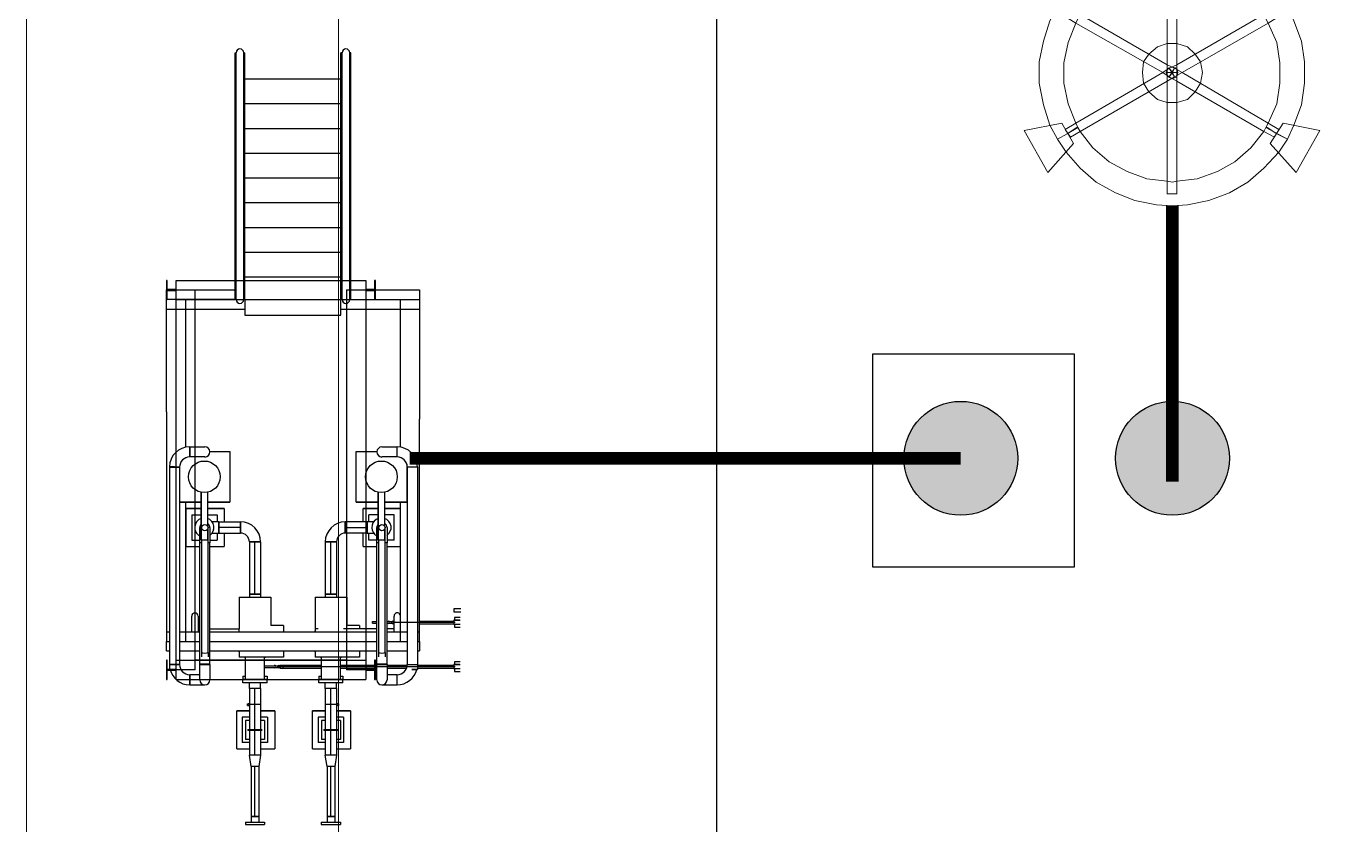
# Model space of a CAD drawing. Header units: inches. Extents: x 517790 to 538444, y 301815 to 302461.
# Drawn here: x 517852.94 to 517862.77, y 302344.4 to 302350.35 of the extents above; entities that cross this region are included whole.
import ezdxf

# ---------------------------------------------------------------- set-up
doc = ezdxf.new("R2010")
doc.units = ezdxf.units.IN
doc.header["$MEASUREMENT"] = 0
for name, color, linetype in [('Layer 1', 7, 'Continuous'), ('电气-接地设计-接地线', 3, '接地线'), ('硅胶总平面底图 工艺装置区', 253, 'Continuous')]:
    doc.layers.add(name, color=color, linetype=linetype)
doc.layers.add('Layout', color=6, linetype='Continuous', lineweight=15)
doc.styles.add('EESLTYPE', font='TXT.shx')
doc.linetypes.add('接地线', pattern='A,500,["/",EESLTYPE,S=200,R=0,X=0,Y=-100],-200,60,-200', length=960)
doc.linetypes.add('组180_接地线', pattern='A,500,["/",EESLTYPE,S=200,R=-180,X=0,Y=100],-200,60,-200', length=960)

# ---------------------------------------------------------------- blocks, each defined once
blk = doc.blocks.new('PTJD2')
at = {"linetype": 'Continuous'}
blk.add_hatch(color=0, dxfattribs=at).paths.add_polyline_path([(150, 0, 1), (-150, 0, 1)])
at = {"color": 0, "linetype": 'Continuous'}
blk.add_circle((0, 0), 150, dxfattribs=at)
blk = doc.blocks.new('Tower Light')
at = {"layer": 'Layer 1', "color": 1, "lineweight": 5}
for points in [[(-0.0167, 0.208), (-0.05, 0.2013), (-0.08, 0.1896), (-0.11, 0.173), (-0.135, 0.153), (-0.1567, 0.128)], [(0.0083, 0.2096), (-0.0167, 0.208)], [(0.0317, 0.208), (0.0083, 0.2096)], [(0.1733, 0.128), (0.15, 0.153), (0.125, 0.173), (0.0967, 0.1896), (0.065, 0.203), (0.0317, 0.208)], [(0, 0.1913), (0, 0.0046)], [(0.015, 0.1913), (0.015, 0.0046)], [(0.0083, 0.173), (0, 0.173), (-0.0317, 0.168), (-0.0617, 0.158), (-0.09, 0.1413), (-0.115, 0.1196), (-0.135, 0.0946), (-0.1383, 0.088)], [(0.1533, 0.088), (0.15, 0.0946), (0.13, 0.1196), (0.105, 0.1413), (0.0783, 0.158), (0.0467, 0.168), (0.015, 0.173), (0.0083, 0.173)], [(-0.1567, 0.128), (-0.17, 0.108)], [(0.1867, 0.108), (0.1733, 0.128)], [(-0.17, 0.108), (-0.1817, 0.0846)], [(-0.15, 0.1046), (-0.135, 0.0946), (0, 0.0163), (0.0117, 0.0113)], [(0.1667, 0.1046), (0.15, 0.0946), (0.015, 0.0163), (0.0033, 0.0113)], [(0.1967, 0.0846), (0.1867, 0.108)], [(-0.1817, 0.0846), (-0.1917, 0.053), (-0.1983, 0.0213), (-0.1983, -0.012), (-0.1917, -0.0454), (-0.1817, -0.077)], [(-0.1383, 0.088), (-0.1417, 0.0813), (-0.1533, 0.0513), (-0.16, 0.0196), (-0.16, -0.012), (-0.1533, -0.0437), (-0.1417, -0.0737), (-0.1383, -0.0804)], [(-0.1583, 0.0913), (-0.1417, 0.0813), (-0.0067, 0.0046), (0.0033, -0.002)], [(0.1733, 0.0913), (0.1567, 0.0813), (0.0233, 0.0046), (0.0117, -0.002)], [(0.1533, -0.0804), (0.1567, -0.0737), (0.17, -0.0437), (0.175, -0.012), (0.175, 0.0196), (0.17, 0.0513), (0.1567, 0.0813), (0.1533, 0.088)], [(0.1967, -0.077), (0.2083, -0.0454), (0.2133, -0.012), (0.2133, 0.0213), (0.2083, 0.053), (0.1967, 0.0846)], [(0.055, 0.0046), (0.0517, 0.0213), (0.0433, 0.033), (0.0317, 0.0446), (0.015, 0.0496), (0, 0.0496), (-0.015, 0.0446), (-0.0283, 0.033), (-0.0367, 0.0213), (-0.0383, 0.0046), (-0.0367, -0.012), (-0.0283, -0.0254), (-0.015, -0.037), (0, -0.042), (0.015, -0.042), (0.0317, -0.037), (0.0433, -0.0254), (0.0517, -0.012), (0.055, 0.0046)], [(0, 0.0496), (-0.015, 0.0446), (-0.0283, 0.033)], [(0.015, 0.0496), (0, 0.0496)], [(0.0433, 0.033), (0.0317, 0.0446), (0.015, 0.0496)], [(-0.0367, 0.0213), (-0.0383, 0.0046), (-0.0367, -0.012)], [(-0.0283, 0.033), (-0.0367, 0.0213)], [(0.0517, 0.0213), (0.0433, 0.033)], [(0.0517, -0.012), (0.055, 0.0046), (0.0517, 0.0213)], [(-0.1583, -0.0837), (-0.1417, -0.0737), (-0.0067, 0.0046), (0.0033, 0.0113)], [(0.0167, 0.0046), (0.015, 0.0113), (0.0083, 0.013), (0.0017, 0.0113), (-0.0017, 0.0046), (0.0017, -0.002), (0.0083, -0.0054), (0.015, -0.002), (0.0167, 0.0046), (0.015, 0.0113), (0.0083, 0.013), (0.0017, 0.0113), (-0.0017, 0.0046), (0.0017, -0.002), (0.0083, -0.0054), (0.015, -0.002), (0.0167, 0.0046)], [(0, -0.1837), (0, 0.0046)], [(0.1733, -0.0837), (0.1567, -0.0737), (0.0233, 0.0046), (0.0117, 0.0113)], [(0.015, -0.1837), (0.015, 0.0046)], [(-0.15, -0.0954), (-0.135, -0.087), (0, -0.0087), (0.0117, -0.002)], [(-0.0367, -0.012), (-0.0283, -0.0254)], [(0.1667, -0.0954), (0.15, -0.087), (0.015, -0.0087), (0.0033, -0.002)], [(0.0433, -0.0254), (0.0517, -0.012)], [(-0.0283, -0.0254), (-0.015, -0.037), (0, -0.042)], [(0.015, -0.042), (0.0317, -0.037), (0.0433, -0.0254)], [(0, -0.042), (0.0083, -0.042)], [(0.0083, -0.042), (0.015, -0.042)], [(-0.1817, -0.077), (-0.17, -0.0987)], [(-0.1383, -0.0804), (-0.135, -0.087), (-0.115, -0.112), (-0.09, -0.1337), (-0.0617, -0.1487), (-0.0317, -0.1604), (0, -0.1637), (0.0083, -0.1654)], [(0.0083, -0.1654), (0.015, -0.1637), (0.0467, -0.1604), (0.0783, -0.1487), (0.105, -0.1337), (0.13, -0.112), (0.15, -0.087), (0.1533, -0.0804)], [(0.1867, -0.0987), (0.17, -0.0904), (0.155, -0.0804), (0.1533, -0.0804), (0.1867, -0.0987), (0.17, -0.0904), (0.155, -0.0804), (0.1533, -0.0804), (0.1867, -0.0987)], [(0.1867, -0.0987), (0.1967, -0.077)], [(-0.17, -0.0987), (-0.1567, -0.1187)], [(0.1733, -0.1187), (0.1867, -0.0987)], [(-0.1567, -0.1187), (-0.135, -0.1437), (-0.11, -0.1654), (-0.08, -0.182), (-0.05, -0.1937), (-0.0167, -0.2004)], [(0.0317, -0.2004), (0.065, -0.1937), (0.0967, -0.182), (0.125, -0.1654), (0.15, -0.1437), (0.1733, -0.1187)], [(-0.0167, -0.2004), (0.0083, -0.202)], [(0.0083, -0.202), (0.0317, -0.2004)]]:
    blk.add_lwpolyline(points, dxfattribs=at)
for points, knots in [([(-0.0117, 0.1913), (-0.0117, 0.1913), (-0.03, 0.248), (-0.03, 0.248), (-0.03, 0.248), (-0.0117, 0.1913), (-0.0117, 0.1913)], [0, 0, 0, 0, 1, 1, 1, 2, 2, 2, 2]), ([(-0.03, 0.248), (-0.03, 0.248), (0.045, 0.248), (0.045, 0.248), (0.045, 0.248), (-0.03, 0.248), (-0.03, 0.248)], [0, 0, 0, 0, 1, 1, 1, 2, 2, 2, 2]), ([(0.045, 0.248), (0.045, 0.248), (-0.03, 0.248), (-0.03, 0.248), (-0.03, 0.248), (0.045, 0.248), (0.045, 0.248)], [0, 0, 0, 0, 1, 1, 1, 2, 2, 2, 2]), ([(-0.03, 0.248), (-0.03, 0.248), (-0.0117, 0.1913), (-0.0117, 0.1913), (-0.0117, 0.1913), (-0.03, 0.248), (-0.03, 0.248)], [0, 0, 0, 0, 1, 1, 1, 2, 2, 2, 2]), ([(0.0267, 0.1913), (0.0267, 0.1913), (0.045, 0.248), (0.045, 0.248), (0.045, 0.248), (0.0267, 0.1913), (0.0267, 0.1913)], [0, 0, 0, 0, 1, 1, 1, 2, 2, 2, 2]), ([(0.045, 0.248), (0.045, 0.248), (0.0267, 0.1913), (0.0267, 0.1913), (0.0267, 0.1913), (0.045, 0.248), (0.045, 0.248)], [0, 0, 0, 0, 1, 1, 1, 2, 2, 2, 2]), ([(0.0083, 0.2096), (0.0083, 0.2096), (0.0083, 0.173), (0.0083, 0.173), (0.0083, 0.173), (0.0083, 0.2096), (0.0083, 0.2096), (0.0083, 0.2096), (0.0083, 0.173), (0.0083, 0.173), (0.0083, 0.173), (0.0083, 0.2096), (0.0083, 0.2096)], [0, 0, 0, 0, 1, 1, 1, 2, 2, 2, 3, 3, 3, 4, 4, 4, 4]), ([(-0.0117, 0.1913), (-0.0117, 0.1913), (0.0267, 0.1913), (0.0267, 0.1913), (0.0267, 0.1913), (-0.0117, 0.1913), (-0.0117, 0.1913)], [0, 0, 0, 0, 1, 1, 1, 2, 2, 2, 2]), ([(0.0267, 0.1913), (0.0267, 0.1913), (-0.0117, 0.1913), (-0.0117, 0.1913), (-0.0117, 0.1913), (0.0267, 0.1913), (0.0267, 0.1913)], [0, 0, 0, 0, 1, 1, 1, 2, 2, 2, 2]), ([(0.0083, 0.1913), (0.0083, 0.1913), (0.015, 0.1913), (0.015, 0.1913), (0.015, 0.1913), (0, 0.1913), (0, 0.1913), (0, 0.1913), (0.015, 0.1913), (0.015, 0.1913), (0.015, 0.1913), (0, 0.1913), (0, 0.1913), (0, 0.1913), (0.0083, 0.1913), (0.0083, 0.1913)], [0, 0, 0, 0, 1, 1, 1, 2, 2, 2, 3, 3, 3, 4, 4, 4, 5, 5, 5, 5]), ([(-0.15, 0.1046), (-0.15, 0.1046), (-0.1583, 0.0913), (-0.1583, 0.0913), (-0.1583, 0.0913), (-0.15, 0.1046), (-0.15, 0.1046)], [0, 0, 0, 0, 1, 1, 1, 2, 2, 2, 2]), ([(0.1667, 0.1046), (0.1667, 0.1046), (0.1733, 0.0913), (0.1733, 0.0913), (0.1733, 0.0913), (0.1667, 0.1046), (0.1667, 0.1046)], [0, 0, 0, 0, 1, 1, 1, 2, 2, 2, 2]), ([(0.0083, 0.0046), (0.0083, 0.0046), (0.0033, 0.0113), (0.0033, 0.0113), (0.0033, 0.0113), (0.0117, -0.002), (0.0117, -0.002), (0.0117, -0.002), (0.0083, 0.0046), (0.0083, 0.0046), (0.0083, 0.0046), (0.0117, -0.002), (0.0117, -0.002), (0.0117, -0.002), (0.0033, 0.0113), (0.0033, 0.0113), (0.0033, 0.0113), (0.0083, 0.0046), (0.0083, 0.0046), (0.0083, 0.0046), (0.0033, -0.002), (0.0033, -0.002), (0.0033, -0.002), (0.0117, 0.0113), (0.0117, 0.0113), (0.0117, 0.0113), (0.0083, 0.0046), (0.0083, 0.0046), (0.0083, 0.0046), (0.0117, 0.0113), (0.0117, 0.0113), (0.0117, 0.0113), (0.0033, -0.002), (0.0033, -0.002), (0.0033, -0.002), (0.0083, 0.0046), (0.0083, 0.0046), (0.0083, 0.0046), (0.015, 0.0046), (0.015, 0.0046), (0.015, 0.0046), (0, 0.0046), (0, 0.0046), (0, 0.0046), (0.0083, 0.0046), (0.0083, 0.0046), (0.0083, 0.0046), (0, 0.0046), (0, 0.0046), (0, 0.0046), (0.015, 0.0046), (0.015, 0.0046), (0.015, 0.0046), (0.0083, 0.0046), (0.0083, 0.0046)], [0, 0, 0, 0, 1, 1, 1, 2, 2, 2, 3, 3, 3, 4, 4, 4, 5, 5, 5, 6, 6, 6, 7, 7, 7, 8, 8, 8, 9, 9, 9, 10, 10, 10, 11, 11, 11, 12, 12, 12, 13, 13, 13, 14, 14, 14, 15, 15, 15, 16, 16, 16, 17, 17, 17, 18, 18, 18, 18]), ([(-0.2217, -0.0854), (-0.2217, -0.0854), (-0.1633, -0.0737), (-0.1633, -0.0737), (-0.1633, -0.0737), (-0.2217, -0.0854), (-0.2217, -0.0854)], [0, 0, 0, 0, 1, 1, 1, 2, 2, 2, 2]), ([(-0.1633, -0.0737), (-0.1633, -0.0737), (-0.2217, -0.0854), (-0.2217, -0.0854), (-0.2217, -0.0854), (-0.1633, -0.0737), (-0.1633, -0.0737)], [0, 0, 0, 0, 1, 1, 1, 2, 2, 2, 2]), ([(-0.155, -0.0904), (-0.155, -0.0904), (-0.1383, -0.0804), (-0.1383, -0.0804), (-0.1383, -0.0804), (-0.14, -0.0804), (-0.14, -0.0804), (-0.14, -0.0804), (-0.155, -0.0904), (-0.155, -0.0904), (-0.155, -0.0904), (-0.17, -0.0987), (-0.17, -0.0987), (-0.17, -0.0987), (-0.155, -0.0904), (-0.155, -0.0904), (-0.155, -0.0904), (-0.1383, -0.0804), (-0.1383, -0.0804), (-0.1383, -0.0804), (-0.14, -0.0804), (-0.14, -0.0804), (-0.14, -0.0804), (-0.155, -0.0904), (-0.155, -0.0904), (-0.155, -0.0904), (-0.17, -0.0987), (-0.17, -0.0987), (-0.17, -0.0987), (-0.155, -0.0904), (-0.155, -0.0904)], [0, 0, 0, 0, 1, 1, 1, 2, 2, 2, 3, 3, 3, 4, 4, 4, 5, 5, 5, 6, 6, 6, 7, 7, 7, 8, 8, 8, 9, 9, 9, 10, 10, 10, 10]), ([(-0.1633, -0.0737), (-0.1633, -0.0737), (-0.145, -0.1054), (-0.145, -0.1054), (-0.145, -0.1054), (-0.1633, -0.0737), (-0.1633, -0.0737)], [0, 0, 0, 0, 1, 1, 1, 2, 2, 2, 2]), ([(-0.145, -0.1054), (-0.145, -0.1054), (-0.1633, -0.0737), (-0.1633, -0.0737), (-0.1633, -0.0737), (-0.145, -0.1054), (-0.145, -0.1054)], [0, 0, 0, 0, 1, 1, 1, 2, 2, 2, 2]), ([(0.16, -0.1054), (0.16, -0.1054), (0.18, -0.0737), (0.18, -0.0737), (0.18, -0.0737), (0.16, -0.1054), (0.16, -0.1054)], [0, 0, 0, 0, 1, 1, 1, 2, 2, 2, 2]), ([(0.18, -0.0737), (0.18, -0.0737), (0.2367, -0.0854), (0.2367, -0.0854), (0.2367, -0.0854), (0.18, -0.0737), (0.18, -0.0737), (0.18, -0.0737), (0.16, -0.1054), (0.16, -0.1054), (0.16, -0.1054), (0.18, -0.0737), (0.18, -0.0737)], [0, 0, 0, 0, 1, 1, 1, 2, 2, 2, 3, 3, 3, 4, 4, 4, 4]), ([(0.2367, -0.0854), (0.2367, -0.0854), (0.18, -0.0737), (0.18, -0.0737), (0.18, -0.0737), (0.2367, -0.0854), (0.2367, -0.0854), (0.2367, -0.0854), (0.2, -0.1504), (0.2, -0.1504), (0.2, -0.1504), (0.2367, -0.0854), (0.2367, -0.0854)], [0, 0, 0, 0, 1, 1, 1, 2, 2, 2, 3, 3, 3, 4, 4, 4, 4]), ([(-0.185, -0.1504), (-0.185, -0.1504), (-0.2217, -0.0854), (-0.2217, -0.0854), (-0.2217, -0.0854), (-0.185, -0.1504), (-0.185, -0.1504)], [0, 0, 0, 0, 1, 1, 1, 2, 2, 2, 2]), ([(-0.2217, -0.0854), (-0.2217, -0.0854), (-0.185, -0.1504), (-0.185, -0.1504), (-0.185, -0.1504), (-0.2217, -0.0854), (-0.2217, -0.0854)], [0, 0, 0, 0, 1, 1, 1, 2, 2, 2, 2]), ([(-0.15, -0.0954), (-0.15, -0.0954), (-0.1583, -0.0837), (-0.1583, -0.0837), (-0.1583, -0.0837), (-0.15, -0.0954), (-0.15, -0.0954)], [0, 0, 0, 0, 1, 1, 1, 2, 2, 2, 2]), ([(0.1733, -0.0837), (0.1733, -0.0837), (0.1667, -0.0954), (0.1667, -0.0954), (0.1667, -0.0954), (0.1733, -0.0837), (0.1733, -0.0837)], [0, 0, 0, 0, 1, 1, 1, 2, 2, 2, 2]), ([(0.2, -0.1504), (0.2, -0.1504), (0.2367, -0.0854), (0.2367, -0.0854), (0.2367, -0.0854), (0.2, -0.1504), (0.2, -0.1504)], [0, 0, 0, 0, 1, 1, 1, 2, 2, 2, 2]), ([(-0.185, -0.1504), (-0.185, -0.1504), (-0.145, -0.1054), (-0.145, -0.1054), (-0.145, -0.1054), (-0.185, -0.1504), (-0.185, -0.1504)], [0, 0, 0, 0, 1, 1, 1, 2, 2, 2, 2]), ([(-0.145, -0.1054), (-0.145, -0.1054), (-0.185, -0.1504), (-0.185, -0.1504), (-0.185, -0.1504), (-0.145, -0.1054), (-0.145, -0.1054)], [0, 0, 0, 0, 1, 1, 1, 2, 2, 2, 2]), ([(0.16, -0.1054), (0.16, -0.1054), (0.2, -0.1504), (0.2, -0.1504), (0.2, -0.1504), (0.16, -0.1054), (0.16, -0.1054)], [0, 0, 0, 0, 1, 1, 1, 2, 2, 2, 2]), ([(0.2, -0.1504), (0.2, -0.1504), (0.16, -0.1054), (0.16, -0.1054), (0.16, -0.1054), (0.2, -0.1504), (0.2, -0.1504)], [0, 0, 0, 0, 1, 1, 1, 2, 2, 2, 2]), ([(0.015, -0.1837), (0.015, -0.1837), (0, -0.1837), (0, -0.1837), (0, -0.1837), (0.015, -0.1837), (0.015, -0.1837)], [0, 0, 0, 0, 1, 1, 1, 2, 2, 2, 2])]:
    blk.add_open_spline(points, degree=3, knots=knots, dxfattribs=at)

msp = doc.modelspace()

# ---------------------------------------------------------------- linework, layer by layer
msp.add_lwpolyline([(517859.2552, 302347.9083), (517860.7582, 302347.9083), (517860.7582, 302346.3171), (517859.2552, 302346.3171)], close=True)
at = {"layer": 'Layout', "color": 9, "lineweight": -3}
msp.add_line((517858.092, 302340.6966), (517858.092, 302351.8351), dxfattribs=at)
at = {"layer": 'Layout', "color": 9}
msp.add_lwpolyline([(517855.2675, 302343.1314), (517855.2675, 302351.9014), (517852.938, 302351.9014), (517852.938, 302343.1314)], close=True, dxfattribs=at)
at = {"layer": 'Layout', "color": 9, "lineweight": -3}
msp.add_arc((517860.8431, 302350.008), 4.5677, 0, 90, dxfattribs=at)
at = {"layer": '电气-接地设计-接地线', "color": 1, "linetype": '接地线', "ltscale": 0.005, "const_width": 0.0944}
msp.add_lwpolyline([(517861.4917, 302346.9567), (517861.4917, 302349.0134)], dxfattribs=at)
at = {"layer": '电气-接地设计-接地线', "linetype": '组180_接地线', "ltscale": 0.01, "const_width": 0.0944}
for points in [[(517855.7987, 302347.1301), (517857.8553, 302347.1301)], [(517859.9119, 302347.1301), (517857.8553, 302347.1301)]]:
    msp.add_lwpolyline(points, dxfattribs=at)
at = {"layer": '硅胶总平面底图 工艺装置区', "color": 253, "linetype": 'Continuous', "lineweight": -3}
for p, q in [((517854.4956, 302350.1545), (517854.5037, 302350.1545)), ((517854.4956, 302350.1545), (517854.5037, 302350.1545)), ((517854.4956, 302348.3137), (517854.4956, 302350.1545)), ((517854.5037, 302348.3137), (517854.5037, 302350.1545)), ((517854.5607, 302350.1545), (517854.5688, 302350.1545)), ((517854.5607, 302350.1545), (517854.5688, 302350.1545)), ((517854.5607, 302348.3137), (517854.5607, 302350.1545)), ((517854.5688, 302348.3137), (517854.5688, 302350.1545)), ((517855.2862, 302350.1545), (517855.2942, 302350.1545)), ((517855.2942, 302350.1545), (517855.2862, 302350.1545)), ((517855.2862, 302348.3137), (517855.2862, 302350.1545)), ((517855.2942, 302348.3137), (517855.2942, 302350.1545)), ((517855.3513, 302350.1545), (517855.3593, 302350.1545)), ((517855.3593, 302350.1545), (517855.3513, 302350.1545)), ((517855.3513, 302348.3137), (517855.3513, 302350.1545)), ((517855.3593, 302348.3137), (517855.3593, 302350.1545)), ((517855.2862, 302349.9572), (517854.5688, 302349.9572)), ((517855.2862, 302349.7731), (517854.5688, 302349.7731)), ((517854.5688, 302349.589), (517855.2862, 302349.589)), ((517854.5688, 302349.405), (517855.2862, 302349.405)), ((517854.5688, 302349.2209), (517855.2862, 302349.2209)), ((517854.5688, 302349.0368), (517855.2862, 302349.0368)), ((517854.5688, 302348.8527), (517855.2862, 302348.8527)), ((517854.5688, 302348.6686), (517855.2862, 302348.6686)), ((517853.9835, 302348.4574), (517853.9835, 302348.3137)), ((517853.9897, 302348.4574), (517853.9835, 302348.4574)), ((517853.9897, 302348.3883), (517853.9897, 302348.4574)), ((517854.0553, 302348.3137), (517854.0553, 302348.4574)), ((517854.0553, 302348.4574), (517855.4713, 302348.4574)), ((517854.5688, 302348.4846), (517855.2862, 302348.4846)), ((517855.4713, 302348.4574), (517855.4713, 302348.3137)), ((517855.5431, 302348.4574), (517855.5369, 302348.4574)), ((517855.5369, 302348.4574), (517855.5369, 302348.3883)), ((517855.5431, 302348.3137), (517855.5431, 302348.4574)), ((517853.9835, 302348.2419), (517853.9835, 302348.3855)), ((517853.9835, 302348.3855), (517854.4956, 302348.3855)), ((517853.9835, 302348.3137), (517853.9897, 302348.3137)), ((517853.9835, 302347.476), (517853.9835, 302348.3137)), ((517854.5037, 302348.3137), (517853.9835, 302348.3137)), ((517854.0553, 302348.3883), (517853.9897, 302348.3883)), ((517853.9897, 302348.3137), (517853.9897, 302348.3828)), ((517853.9897, 302348.3828), (517854.0553, 302348.3828)), ((517854.0553, 302345.5536), (517854.0553, 302348.3855)), ((517854.0553, 302348.3855), (517854.1989, 302348.3855)), ((517854.0553, 302348.3137), (517855.4713, 302348.3137)), ((517854.1271, 302347.2125), (517854.1271, 302348.3137)), ((517854.1989, 302345.5536), (517854.1989, 302348.3855)), ((517854.1989, 302348.3137), (517855.3277, 302348.3137)), ((517854.1989, 302345.6254), (517854.1989, 302348.3137)), ((517854.5688, 302348.3137), (517854.5607, 302348.3137)), ((517854.5607, 302348.3137), (517854.5688, 302348.3137)), ((517854.5688, 302348.3137), (517855.2862, 302348.3137)), ((517854.5688, 302348.3137), (517854.5688, 302348.1968)), ((517855.2862, 302348.1968), (517855.2862, 302348.3137)), ((517855.2942, 302348.3137), (517855.2862, 302348.3137)), ((517855.2942, 302348.3137), (517855.2862, 302348.3137)), ((517855.3277, 302348.3855), (517855.3277, 302345.5536)), ((517855.3277, 302348.3855), (517855.4713, 302348.3855)), ((517855.3277, 302348.3137), (517855.3277, 302345.6254)), ((517855.3513, 302348.3137), (517855.8715, 302348.3137)), ((517855.3593, 302348.3855), (517855.8715, 302348.3855)), ((517855.5369, 302348.3883), (517855.4713, 302348.3883)), ((517855.4713, 302348.3855), (517855.4713, 302345.5536)), ((517855.4713, 302348.3828), (517855.5369, 302348.3828)), ((517855.5369, 302348.3828), (517855.5369, 302348.3137)), ((517855.5369, 302348.3137), (517855.5431, 302348.3137)), ((517855.7278, 302348.3137), (517855.7278, 302347.2138)), ((517855.8715, 302348.3855), (517855.8715, 302348.2419)), ((517855.8715, 302348.3137), (517855.8715, 302347.4216)), ((517853.9835, 302348.2419), (517854.5688, 302348.2419)), ((517855.2862, 302348.2419), (517855.8715, 302348.2419)), ((517854.5688, 302348.1968), (517855.2862, 302348.1968)), ((517853.9835, 302347.476), (517853.9835, 302345.7649)), ((517855.8715, 302345.7649), (517855.8715, 302347.4216)), ((517854.1569, 302347.1777), (517854.1569, 302347.2155)), ((517854.1569, 302347.2155), (517854.1569, 302347.1777)), ((517854.1569, 302347.2155), (517854.2702, 302347.2155)), ((517854.1569, 302347.14), (517854.1569, 302347.1777)), ((517854.1569, 302347.1777), (517854.1569, 302347.14)), ((517854.2702, 302347.14), (517854.1569, 302347.14)), ((517854.3078, 302347.1809), (517854.4555, 302347.1809)), ((517854.3078, 302347.1809), (517854.4555, 302347.1809)), ((517854.4555, 302347.1809), (517854.4555, 302346.8033)), ((517854.4555, 302347.1809), (517854.4555, 302346.8033)), ((517855.3995, 302347.1809), (517855.5542, 302347.1809)), ((517855.3995, 302347.1809), (517855.5542, 302347.1809)), ((517855.3995, 302346.8033), (517855.3995, 302347.1809)), ((517855.3995, 302346.8033), (517855.3995, 302347.1809)), ((517855.5918, 302347.2155), (517855.7051, 302347.2155)), ((517855.7051, 302347.14), (517855.5918, 302347.14)), ((517855.7051, 302347.14), (517855.7051, 302347.2155)), ((517855.7051, 302347.14), (517855.7051, 302347.2155)), ((517854.0437, 302347.0664), (517854.0059, 302347.0664)), ((517854.0437, 302347.0664), (517854.0059, 302347.0664)), ((517854.0059, 302347.0664), (517854.0059, 302345.556)), ((517854.0814, 302347.0645), (517854.0059, 302347.0645)), ((517854.0059, 302347.0645), (517854.0814, 302347.0645)), ((517854.0814, 302347.0645), (517854.0814, 302345.5918)), ((517855.7771, 302347.0873), (517855.7771, 302346.8033)), ((517855.7771, 302347.0873), (517855.7771, 302346.8033)), ((517855.8561, 302347.0645), (517855.7806, 302347.0645)), ((517855.8561, 302347.0645), (517855.7806, 302347.0645)), ((517855.7806, 302347.0645), (517855.7806, 302345.5918)), ((517855.8183, 302347.0664), (517855.8561, 302347.0664)), ((517855.8183, 302347.0664), (517855.8561, 302347.0664)), ((517855.8561, 302347.0664), (517855.8561, 302345.556)), ((517854.2431, 302346.5201), (517854.2431, 302346.8765)), ((517854.2431, 302346.8765), (517854.2431, 302346.5201)), ((517854.2903, 302346.8765), (517854.2903, 302346.6257)), ((517854.2903, 302346.8765), (517854.2903, 302346.6257)), ((517855.5647, 302346.5201), (517855.5647, 302346.8765)), ((517855.5647, 302346.8765), (517855.5647, 302346.5201)), ((517855.6119, 302346.8765), (517855.6119, 302346.6257)), ((517855.6119, 302346.8765), (517855.6119, 302346.6257)), ((517854.2431, 302346.8033), (517854.0814, 302346.8033)), ((517854.0814, 302346.8033), (517854.2431, 302346.8033)), ((517854.1271, 302345.7649), (517854.1271, 302346.8033)), ((517854.2431, 302346.7561), (517854.1307, 302346.7561)), ((517854.1307, 302346.7561), (517854.2431, 302346.7561)), ((517854.1307, 302346.4729), (517854.1307, 302346.7561)), ((517854.1307, 302346.4729), (517854.1307, 302346.7561)), ((517854.4555, 302346.8033), (517854.2903, 302346.8033)), ((517854.2903, 302346.8033), (517854.4555, 302346.8033)), ((517854.4139, 302346.7561), (517854.2903, 302346.7561)), ((517854.2903, 302346.7561), (517854.4139, 302346.7561)), ((517854.4139, 302346.7561), (517854.4139, 302346.6565)), ((517854.4139, 302346.7561), (517854.4139, 302346.6565)), ((517855.5647, 302346.8033), (517855.3995, 302346.8033)), ((517855.3995, 302346.8033), (517855.5647, 302346.8033)), ((517855.4523, 302346.6565), (517855.4523, 302346.7561)), ((517855.4523, 302346.6565), (517855.4523, 302346.7561)), ((517855.5647, 302346.7561), (517855.4523, 302346.7561)), ((517855.4523, 302346.7561), (517855.5647, 302346.7561)), ((517855.7771, 302346.8033), (517855.6119, 302346.8033)), ((517855.6119, 302346.8033), (517855.7771, 302346.8033)), ((517855.7278, 302346.7561), (517855.6119, 302346.7561)), ((517855.6119, 302346.7561), (517855.7278, 302346.7561)), ((517855.7278, 302346.8033), (517855.7278, 302345.7649)), ((517854.1723, 302346.7089), (517854.2431, 302346.7089)), ((517854.1723, 302346.7089), (517854.1723, 302346.5201)), ((517854.2903, 302346.7089), (517854.3611, 302346.7089)), ((517854.3746, 302346.6565), (517854.3251, 302346.6565)), ((517854.3611, 302346.7089), (517854.3611, 302346.6565)), ((517854.3746, 302346.6565), (517854.3746, 302346.5726)), ((517854.3746, 302346.6565), (517854.5364, 302346.6565)), ((517854.3746, 302346.6145), (517854.3746, 302346.6565)), ((517854.5364, 302346.6565), (517854.5364, 302346.5726)), ((517854.5364, 302346.5726), (517854.5364, 302346.6565)), ((517855.3186, 302346.5726), (517855.3186, 302346.6565)), ((517855.4804, 302346.6565), (517855.3186, 302346.6565)), ((517855.3186, 302346.6565), (517855.3186, 302346.5726)), ((517855.4804, 302346.6565), (517855.4804, 302346.6145)), ((517855.5298, 302346.6565), (517855.4804, 302346.6565)), ((517855.4804, 302346.5726), (517855.4804, 302346.6565)), ((517855.4939, 302346.6565), (517855.4939, 302346.7089)), ((517855.5647, 302346.7089), (517855.4939, 302346.7089)), ((517855.6827, 302346.7089), (517855.6119, 302346.7089)), ((517855.6827, 302346.5201), (517855.6827, 302346.7089)), ((517854.2324, 302346.5), (517854.2324, 302346.6133)), ((517854.2903, 302346.6009), (517854.2903, 302346.5201)), ((517854.2903, 302346.6009), (517854.2903, 302346.5201)), ((517854.2938, 302345.681), (517854.2938, 302346.6158)), ((517854.308, 302346.6133), (517854.308, 302346.5)), ((517854.3251, 302346.5726), (517854.3746, 302346.5726)), ((517854.3611, 302346.5726), (517854.3611, 302346.5201)), ((517854.5364, 302346.6145), (517854.3746, 302346.6145)), ((517854.3746, 302346.5726), (517854.3746, 302346.6145)), ((517854.3746, 302346.5726), (517854.5364, 302346.5726)), ((517854.4139, 302346.5726), (517854.4139, 302346.4729)), ((517854.4139, 302346.5726), (517854.4139, 302346.4729)), ((517855.3186, 302346.6145), (517855.4804, 302346.6145)), ((517855.4804, 302346.5726), (517855.3186, 302346.5726)), ((517855.4523, 302346.4729), (517855.4523, 302346.5726)), ((517855.4523, 302346.4729), (517855.4523, 302346.5726)), ((517855.4804, 302346.6145), (517855.4804, 302346.5726)), ((517855.4804, 302346.5726), (517855.5298, 302346.5726)), ((517855.4939, 302346.5201), (517855.4939, 302346.5726)), ((517855.554, 302346.5), (517855.554, 302346.6133)), ((517855.6119, 302346.6009), (517855.6119, 302346.5201)), ((517855.6119, 302346.6009), (517855.6119, 302346.5201)), ((517855.6154, 302345.681), (517855.6154, 302346.6158)), ((517855.6296, 302346.6133), (517855.6296, 302346.5)), ((517854.1307, 302346.4729), (517854.2324, 302346.4729)), ((517854.1307, 302346.4729), (517854.2324, 302346.4729)), ((517854.1723, 302346.5201), (517854.2324, 302346.5201)), ((517854.2466, 302346.5), (517854.2324, 302346.5)), ((517854.2466, 302346.5), (517854.2324, 302346.5)), ((517854.2324, 302345.5937), (517854.2324, 302346.5)), ((517854.2903, 302346.5201), (517854.2431, 302346.5201)), ((517854.2903, 302346.5201), (517854.2431, 302346.5201)), ((517854.2466, 302345.681), (517854.2466, 302346.5201)), ((517854.308, 302346.5), (517854.2938, 302346.5)), ((517854.308, 302346.5), (517854.2938, 302346.5)), ((517854.308, 302346.5201), (517854.3611, 302346.5201)), ((517854.308, 302345.5937), (517854.308, 302346.5)), ((517854.308, 302346.4729), (517854.4139, 302346.4729)), ((517854.308, 302346.4729), (517854.4139, 302346.4729)), ((517854.6023, 302346.5066), (517854.6862, 302346.5066)), ((517854.6443, 302346.5066), (517854.6023, 302346.5066)), ((517854.6023, 302346.5066), (517854.6023, 302346.1168)), ((517854.6443, 302346.1168), (517854.6443, 302346.5066)), ((517854.6862, 302346.5066), (517854.6443, 302346.5066)), ((517854.6862, 302346.5066), (517854.6862, 302346.1168)), ((517855.2526, 302346.5066), (517855.1687, 302346.5066)), ((517855.1687, 302346.5066), (517855.1687, 302346.1168)), ((517855.1687, 302346.5066), (517855.2526, 302346.5066)), ((517855.2107, 302346.1168), (517855.2107, 302346.5066)), ((517855.2526, 302346.5066), (517855.2526, 302346.1168)), ((517855.4523, 302346.4729), (517855.554, 302346.4729)), ((517855.4523, 302346.4729), (517855.554, 302346.4729)), ((517855.554, 302346.5201), (517855.4939, 302346.5201)), ((517855.5682, 302346.5), (517855.554, 302346.5)), ((517855.5682, 302346.5), (517855.554, 302346.5)), ((517855.554, 302345.5937), (517855.554, 302346.5)), ((517855.6119, 302346.5201), (517855.5647, 302346.5201)), ((517855.6119, 302346.5201), (517855.5647, 302346.5201)), ((517855.5682, 302345.681), (517855.5682, 302346.5201)), ((517855.6296, 302346.5), (517855.6154, 302346.5)), ((517855.6296, 302346.5), (517855.6154, 302346.5)), ((517855.6827, 302346.5201), (517855.6296, 302346.5201)), ((517855.6296, 302345.5937), (517855.6296, 302346.5)), ((517855.6296, 302346.4729), (517855.7278, 302346.4729)), ((517855.6296, 302346.4729), (517855.7278, 302346.4729)), ((517854.5263, 302346.0953), (517854.6443, 302346.0953)), ((517854.5263, 302346.0953), (517854.5263, 302345.8829)), ((517854.6443, 302346.1168), (517854.6023, 302346.1168)), ((517854.6023, 302346.1168), (517854.6443, 302346.1168)), ((517854.6023, 302346.1168), (517854.6023, 302346.0953)), ((517854.6862, 302346.1168), (517854.6443, 302346.1168)), ((517854.6443, 302346.1168), (517854.6862, 302346.1168)), ((517854.6443, 302346.0953), (517854.7623, 302346.0953)), ((517854.6862, 302346.1168), (517854.6862, 302346.0953)), ((517854.7623, 302346.0953), (517854.7623, 302345.8829)), ((517855.0927, 302346.0953), (517855.2107, 302346.0953)), ((517855.0927, 302346.0953), (517855.0927, 302345.8829)), ((517855.2526, 302346.1168), (517855.1687, 302346.1168)), ((517855.1687, 302346.1168), (517855.2107, 302346.1168)), ((517855.1687, 302346.1168), (517855.1687, 302346.0953)), ((517855.2107, 302346.1168), (517855.2526, 302346.1168)), ((517855.2107, 302346.0953), (517855.3287, 302346.0953)), ((517855.2526, 302346.1168), (517855.2526, 302346.0953)), ((517855.3287, 302346.0953), (517855.3287, 302345.8829)), ((517854.1723, 302345.8368), (517854.1723, 302345.9537)), ((517854.2195, 302345.9537), (517854.2195, 302345.8368)), ((517855.6827, 302345.8368), (517855.6827, 302345.9537)), ((517856.1284, 302346.0069), (517856.1284, 302345.9845)), ((517856.1809, 302346.0069), (517856.1284, 302346.0069)), ((517856.1284, 302345.9845), (517856.1809, 302345.9845)), ((517854.2195, 302345.8593), (517854.2324, 302345.8593)), ((517854.308, 302345.8593), (517854.5263, 302345.8593)), ((517854.5263, 302345.8829), (517854.5263, 302345.8593)), ((517854.5263, 302345.8368), (517854.5263, 302345.8593)), ((517854.8567, 302345.8829), (517854.7623, 302345.8829)), ((517854.8567, 302345.8829), (517854.8567, 302345.8368)), ((517855.0927, 302345.8829), (517855.0927, 302345.8593)), ((517855.0927, 302345.8593), (517855.0927, 302345.8368)), ((517855.1163, 302345.8593), (517855.0927, 302345.8593)), ((517855.554, 302345.8593), (517855.3051, 302345.8593)), ((517855.4231, 302345.8829), (517855.3287, 302345.8829)), ((517855.4231, 302345.8829), (517855.4231, 302345.8593)), ((517855.5212, 302345.9065), (517855.5212, 302345.9136)), ((517855.5212, 302345.9136), (517855.554, 302345.9136)), ((517855.5212, 302345.8995), (517855.5212, 302345.9065)), ((517855.5212, 302345.8995), (517855.554, 302345.8995)), ((517855.6296, 302345.9136), (517855.6722, 302345.9136)), ((517855.6296, 302345.8995), (517855.6722, 302345.8995)), ((517855.6827, 302345.8593), (517855.6296, 302345.8593)), ((517855.6394, 302345.9166), (517855.6394, 302345.9136)), ((517855.6491, 302345.9136), (517855.6394, 302345.9166)), ((517855.6394, 302345.8995), (517855.6394, 302345.8965)), ((517855.6491, 302345.8995), (517855.6394, 302345.8965)), ((517855.6801, 302345.909), (517855.6827, 302345.9097)), ((517855.6801, 302345.9041), (517855.6827, 302345.9033)), ((517855.8715, 302345.9065), (517855.6834, 302345.9065)), ((517855.8715, 302345.9166), (517856.1278, 302345.9166)), ((517856.1278, 302345.9065), (517855.8715, 302345.9065)), ((517855.8715, 302345.8965), (517856.1278, 302345.8965)), ((517856.1278, 302345.9223), (517856.1278, 302345.8908)), ((517856.1428, 302345.9223), (517856.1278, 302345.9223)), ((517856.1381, 302345.9065), (517856.1278, 302345.9065)), ((517856.1428, 302345.8908), (517856.1278, 302345.8908)), ((517856.133, 302345.9425), (517856.133, 302345.923)), ((517856.1764, 302345.9425), (517856.133, 302345.9425)), ((517856.133, 302345.923), (517856.1764, 302345.923)), ((517856.133, 302345.8901), (517856.133, 302345.8706)), ((517856.1764, 302345.8901), (517856.133, 302345.8901)), ((517856.133, 302345.8706), (517856.1764, 302345.8706)), ((517856.136, 302345.923), (517856.136, 302345.9223)), ((517856.1734, 302345.923), (517856.136, 302345.923)), ((517856.136, 302345.8908), (517856.136, 302345.8901)), ((517853.9835, 302345.8368), (517854.0059, 302345.8368)), ((517853.9835, 302345.6931), (517853.9835, 302345.7649)), ((517853.9835, 302345.7649), (517854.0059, 302345.7649)), ((517854.0814, 302345.8368), (517854.2324, 302345.8368)), ((517854.0814, 302345.7649), (517854.2324, 302345.7649)), ((517854.308, 302345.8368), (517855.554, 302345.8368)), ((517854.308, 302345.7649), (517855.554, 302345.7649)), ((517855.6296, 302345.8368), (517855.7806, 302345.8368)), ((517855.6296, 302345.7649), (517855.7806, 302345.7649)), ((517855.8561, 302345.8368), (517855.8715, 302345.8368)), ((517855.8561, 302345.7649), (517855.8715, 302345.7649)), ((517855.8715, 302345.7649), (517855.8715, 302345.6931)), ((517853.9835, 302345.6931), (517854.0059, 302345.6931)), ((517854.0814, 302345.6931), (517854.2324, 302345.6931)), ((517854.2466, 302345.6499), (517854.2466, 302345.681)), ((517854.2938, 302345.681), (517854.2938, 302345.6499)), ((517854.308, 302345.6931), (517855.554, 302345.6931)), ((517854.5263, 302345.6931), (517854.5263, 302345.6469)), ((517854.8567, 302345.6931), (517854.8567, 302345.6469)), ((517855.0927, 302345.6931), (517855.0927, 302345.6469)), ((517855.4231, 302345.6931), (517855.4231, 302345.6469)), ((517855.5682, 302345.6499), (517855.5682, 302345.681)), ((517855.6154, 302345.681), (517855.6154, 302345.6499)), ((517855.6296, 302345.6931), (517855.7806, 302345.6931)), ((517855.8561, 302345.6931), (517855.8715, 302345.6931)), ((517853.9897, 302345.6254), (517853.9835, 302345.6254)), ((517853.9835, 302345.6254), (517853.9835, 302345.4817)), ((517853.9897, 302345.5563), (517853.9897, 302345.6254)), ((517854.0553, 302345.5563), (517853.9897, 302345.5563)), ((517854.0059, 302345.5918), (517854.0814, 302345.5918)), ((517854.0814, 302345.5918), (517854.0059, 302345.5918)), ((517854.0059, 302345.556), (517854.0465, 302345.556)), ((517854.0465, 302345.556), (517854.0059, 302345.556)), ((517854.0553, 302345.4817), (517854.0553, 302345.6254)), ((517854.0553, 302345.6254), (517855.4713, 302345.6254)), ((517855.3277, 302345.6254), (517854.1989, 302345.6254)), ((517854.308, 302345.5937), (517854.2324, 302345.5937)), ((517854.308, 302345.5937), (517854.2324, 302345.5937)), ((517854.2324, 302345.5918), (517854.2702, 302345.5918)), ((517854.2324, 302345.5918), (517854.2702, 302345.5918)), ((517854.2324, 302345.4786), (517854.2324, 302345.5918)), ((517854.2702, 302345.5918), (517854.308, 302345.5918)), ((517854.2702, 302345.5918), (517854.308, 302345.5918)), ((517854.308, 302345.5918), (517854.308, 302345.4786)), ((517854.8567, 302345.6469), (517854.5263, 302345.6469)), ((517854.5735, 302345.4817), (517854.5735, 302345.6469)), ((517854.7151, 302345.4817), (517854.7151, 302345.6469)), ((517854.7151, 302345.5832), (517854.8219, 302345.5832)), ((517854.7151, 302345.5691), (517854.8219, 302345.5691)), ((517854.7891, 302345.5862), (517854.7891, 302345.5832)), ((517854.7988, 302345.5832), (517854.7891, 302345.5862)), ((517854.7891, 302345.5691), (517854.7891, 302345.5661)), ((517854.7988, 302345.5691), (517854.7891, 302345.5661)), ((517854.8298, 302345.5786), (517854.8331, 302345.5796)), ((517854.8298, 302345.5737), (517854.8331, 302345.5727)), ((517854.8331, 302345.5862), (517854.8331, 302345.5661)), ((517854.8331, 302345.5862), (517855.1399, 302345.5862)), ((517854.8548, 302345.5761), (517854.8331, 302345.5761)), ((517854.8331, 302345.5661), (517855.1399, 302345.5661)), ((517854.8548, 302345.5661), (517854.8548, 302345.5862)), ((517855.1399, 302345.5761), (517854.8548, 302345.5761)), ((517855.4231, 302345.6469), (517855.0927, 302345.6469)), ((517855.1399, 302345.4817), (517855.1399, 302345.6469)), ((517855.2815, 302345.5761), (517855.1399, 302345.5761)), ((517855.2815, 302345.4817), (517855.2815, 302345.6469)), ((517855.2815, 302345.5862), (517855.554, 302345.5862)), ((517855.554, 302345.5761), (517855.2815, 302345.5761)), ((517855.2815, 302345.5661), (517855.554, 302345.5661)), ((517855.4713, 302345.6254), (517855.4713, 302345.4817)), ((517855.5369, 302345.5563), (517855.4713, 302345.5563)), ((517855.5369, 302345.6254), (517855.5369, 302345.5563)), ((517855.5431, 302345.6254), (517855.5369, 302345.6254)), ((517855.5431, 302345.4817), (517855.5431, 302345.6254)), ((517855.6296, 302345.5937), (517855.554, 302345.5937)), ((517855.6296, 302345.5937), (517855.554, 302345.5937)), ((517855.554, 302345.5918), (517855.5918, 302345.5918)), ((517855.554, 302345.5918), (517855.5918, 302345.5918)), ((517855.554, 302345.4786), (517855.554, 302345.5918)), ((517855.6296, 302345.5761), (517855.554, 302345.5761)), ((517855.5918, 302345.5918), (517855.6296, 302345.5918)), ((517855.5918, 302345.5918), (517855.6296, 302345.5918)), ((517855.6296, 302345.5918), (517855.6296, 302345.4786)), ((517855.6296, 302345.5862), (517855.7804, 302345.5862)), ((517855.7789, 302345.5761), (517855.6296, 302345.5761)), ((517855.6296, 302345.5661), (517855.7761, 302345.5661)), ((517855.8561, 302345.5761), (517855.7789, 302345.5761)), ((517855.7806, 302345.5918), (517855.8561, 302345.5918)), ((517855.7806, 302345.5918), (517855.8561, 302345.5918)), ((517855.8561, 302345.556), (517855.8155, 302345.556)), ((517855.8155, 302345.556), (517855.8561, 302345.556)), ((517855.8561, 302345.5862), (517856.1278, 302345.5862)), ((517856.1278, 302345.5761), (517855.8561, 302345.5761)), ((517855.8561, 302345.5661), (517856.1278, 302345.5661)), ((517856.1278, 302345.5919), (517856.1278, 302345.5604)), ((517856.1428, 302345.5919), (517856.1278, 302345.5919)), ((517856.1381, 302345.5761), (517856.1278, 302345.5761)), ((517856.1428, 302345.5604), (517856.1278, 302345.5604)), ((517856.133, 302345.6121), (517856.133, 302345.5926)), ((517856.1764, 302345.6121), (517856.133, 302345.6121)), ((517856.133, 302345.5926), (517856.1764, 302345.5926)), ((517856.133, 302345.5597), (517856.133, 302345.5402)), ((517856.1764, 302345.5597), (517856.133, 302345.5597)), ((517856.136, 302345.5926), (517856.136, 302345.5919)), ((517856.1734, 302345.5926), (517856.136, 302345.5926)), ((517856.136, 302345.5604), (517856.136, 302345.5597)), ((517853.9835, 302345.4817), (517853.9897, 302345.4817)), ((517853.9897, 302345.4817), (517853.9897, 302345.5508)), ((517853.9897, 302345.5508), (517854.0553, 302345.5508)), ((517854.1989, 302345.5536), (517854.0553, 302345.5536)), ((517854.0553, 302345.4817), (517855.4713, 302345.4817)), ((517854.1569, 302345.4408), (517854.1569, 302345.5163)), ((517854.1569, 302345.5163), (517854.1569, 302345.4408)), ((517854.2324, 302345.5163), (517854.1569, 302345.5163)), ((517854.5544, 302345.5042), (517854.5735, 302345.5042)), ((517854.5544, 302345.5042), (517854.5544, 302345.4832)), ((517854.5544, 302345.4832), (517854.5735, 302345.4832)), ((517854.6443, 302345.4775), (517854.5544, 302345.4775)), ((517854.5544, 302345.4565), (517854.5544, 302345.4775)), ((517854.6443, 302345.4565), (517854.5544, 302345.4565)), ((517854.6443, 302345.4817), (517854.5735, 302345.4817)), ((517854.6023, 302345.413), (517854.6023, 302345.4565)), ((517854.7151, 302345.4817), (517854.6443, 302345.4817)), ((517854.7342, 302345.4775), (517854.6443, 302345.4775)), ((517854.7342, 302345.4565), (517854.6443, 302345.4565)), ((517854.6862, 302345.413), (517854.6862, 302345.4565)), ((517854.7151, 302345.5042), (517854.7342, 302345.5042)), ((517854.7151, 302345.4832), (517854.7342, 302345.4832)), ((517854.7342, 302345.5042), (517854.7342, 302345.4832)), ((517854.7342, 302345.4565), (517854.7342, 302345.4775)), ((517855.1208, 302345.5042), (517855.1399, 302345.5042)), ((517855.1208, 302345.5042), (517855.1208, 302345.4832)), ((517855.1208, 302345.4832), (517855.1399, 302345.4832)), ((517855.2107, 302345.4775), (517855.1208, 302345.4775)), ((517855.1208, 302345.4565), (517855.1208, 302345.4775)), ((517855.2107, 302345.4565), (517855.1208, 302345.4565)), ((517855.2107, 302345.4817), (517855.1399, 302345.4817)), ((517855.1687, 302345.413), (517855.1687, 302345.4565)), ((517855.2815, 302345.4817), (517855.2107, 302345.4817)), ((517855.3006, 302345.4775), (517855.2107, 302345.4775)), ((517855.3006, 302345.4565), (517855.2107, 302345.4565)), ((517855.2526, 302345.413), (517855.2526, 302345.4565)), ((517855.2815, 302345.5042), (517855.3006, 302345.5042)), ((517855.2815, 302345.4832), (517855.3006, 302345.4832)), ((517855.3006, 302345.5042), (517855.3006, 302345.4832)), ((517855.3006, 302345.4565), (517855.3006, 302345.4775)), ((517855.4713, 302345.5536), (517855.3277, 302345.5536)), ((517855.4713, 302345.5508), (517855.5369, 302345.5508)), ((517855.5369, 302345.5508), (517855.5369, 302345.4817)), ((517855.5369, 302345.4817), (517855.5431, 302345.4817)), ((517855.7051, 302345.5163), (517855.6296, 302345.5163)), ((517855.7051, 302345.4408), (517855.7051, 302345.5163)), ((517855.7051, 302345.4408), (517855.7051, 302345.5163)), ((517856.133, 302345.5402), (517856.1764, 302345.5402)), ((517854.1569, 302345.4408), (517854.2702, 302345.4408)), ((517854.6862, 302345.413), (517854.6023, 302345.413)), ((517854.6023, 302345.413), (517854.6023, 302345.2929)), ((517854.6443, 302345.413), (517854.6023, 302345.413)), ((517854.6443, 302345.2929), (517854.6443, 302345.413)), ((517854.6862, 302345.413), (517854.6443, 302345.413)), ((517854.6862, 302345.413), (517854.6862, 302345.2929)), ((517855.2107, 302345.413), (517855.1687, 302345.413)), ((517855.2526, 302345.413), (517855.1687, 302345.413)), ((517855.1687, 302345.413), (517855.1687, 302345.2929)), ((517855.2526, 302345.413), (517855.2107, 302345.413)), ((517855.2107, 302345.2929), (517855.2107, 302345.413)), ((517855.2526, 302345.413), (517855.2526, 302345.2929)), ((517855.5918, 302345.4408), (517855.7051, 302345.4408)), ((517854.5886, 302345.2929), (517854.5886, 302345.3)), ((517854.5886, 302345.3), (517854.6023, 302345.3)), ((517854.5886, 302345.2859), (517854.5886, 302345.2929)), ((517854.5886, 302345.2859), (517854.6023, 302345.2859)), ((517854.6862, 302345.2929), (517854.6023, 302345.2929)), ((517854.6023, 302345.2929), (517854.6023, 302345.107)), ((517854.6443, 302345.107), (517854.6443, 302345.2929)), ((517854.6862, 302345.2929), (517854.6862, 302345.107)), ((517855.2526, 302345.2929), (517855.1687, 302345.2929)), ((517855.1687, 302345.2929), (517855.1687, 302345.107)), ((517855.2107, 302345.107), (517855.2107, 302345.2929)), ((517855.2664, 302345.3), (517855.2526, 302345.3)), ((517855.2526, 302345.2929), (517855.2526, 302345.107)), ((517855.2664, 302345.2859), (517855.2526, 302345.2859)), ((517855.2664, 302345.3), (517855.2664, 302345.2929)), ((517855.2664, 302345.2929), (517855.2664, 302345.2859)), ((517854.6023, 302345.2457), (517854.5083, 302345.2457)), ((517854.5083, 302345.2457), (517854.6023, 302345.2457)), ((517854.5083, 302344.9625), (517854.5083, 302345.2457)), ((517854.5083, 302344.9625), (517854.5083, 302345.2457)), ((517854.6023, 302345.1985), (517854.5499, 302345.1985)), ((517854.5499, 302345.1985), (517854.5499, 302345.0097)), ((517854.5735, 302345.1749), (517854.5735, 302345.0333)), ((517854.6023, 302345.1749), (517854.5735, 302345.1749)), ((517854.7915, 302345.2457), (517854.6862, 302345.2457)), ((517854.6862, 302345.2457), (517854.7915, 302345.2457)), ((517854.7387, 302345.1985), (517854.6862, 302345.1985)), ((517854.7151, 302345.1749), (517854.6862, 302345.1749)), ((517854.7151, 302345.1749), (517854.7151, 302345.0333)), ((517854.7387, 302345.1985), (517854.7387, 302345.0097)), ((517854.7915, 302345.2457), (517854.7915, 302344.9625)), ((517854.7915, 302345.2457), (517854.7915, 302344.9625)), ((517855.0747, 302344.9625), (517855.0747, 302345.2457)), ((517855.0747, 302344.9625), (517855.0747, 302345.2457)), ((517855.1687, 302345.2457), (517855.0747, 302345.2457)), ((517855.0747, 302345.2457), (517855.1687, 302345.2457)), ((517855.1687, 302345.1985), (517855.1163, 302345.1985)), ((517855.1163, 302345.1985), (517855.1163, 302345.0097)), ((517855.1687, 302345.1749), (517855.1399, 302345.1749)), ((517855.1399, 302345.1749), (517855.1399, 302345.0333)), ((517855.3579, 302345.2457), (517855.2526, 302345.2457)), ((517855.2526, 302345.2457), (517855.3579, 302345.2457)), ((517855.3051, 302345.1985), (517855.2526, 302345.1985)), ((517855.2815, 302345.1749), (517855.2526, 302345.1749)), ((517855.2815, 302345.1749), (517855.2815, 302345.0333)), ((517855.3051, 302345.1985), (517855.3051, 302345.0097)), ((517855.3579, 302345.2457), (517855.3579, 302344.9625)), ((517855.3579, 302345.2457), (517855.3579, 302344.9625)), ((517854.5942, 302345.107), (517854.6943, 302345.107)), ((517854.6943, 302345.1013), (517854.5942, 302345.1013)), ((517854.6023, 302345.1013), (517854.6023, 302344.9153)), ((517854.6443, 302345.1013), (517854.6443, 302345.107)), ((517854.6443, 302344.9153), (517854.6443, 302345.1013)), ((517854.6862, 302345.1013), (517854.6862, 302344.9153)), ((517855.1606, 302345.107), (517855.2607, 302345.107)), ((517855.2607, 302345.1013), (517855.1606, 302345.1013)), ((517855.1687, 302345.1013), (517855.1687, 302344.9153)), ((517855.2107, 302345.1013), (517855.2107, 302345.107)), ((517855.2107, 302344.9153), (517855.2107, 302345.1013)), ((517855.2526, 302345.1013), (517855.2526, 302344.9153)), ((517854.6023, 302345.0097), (517854.5499, 302345.0097)), ((517854.6023, 302345.0333), (517854.5735, 302345.0333)), ((517854.7151, 302345.0333), (517854.6862, 302345.0333)), ((517854.7387, 302345.0097), (517854.6862, 302345.0097)), ((517855.1687, 302345.0097), (517855.1163, 302345.0097)), ((517855.1687, 302345.0333), (517855.1399, 302345.0333)), ((517855.2815, 302345.0333), (517855.2526, 302345.0333)), ((517855.3051, 302345.0097), (517855.2526, 302345.0097)), ((517854.5083, 302344.9625), (517854.6023, 302344.9625)), ((517854.5083, 302344.9625), (517854.6023, 302344.9625)), ((517854.6443, 302344.9153), (517854.6023, 302344.9153)), ((517854.6158, 302344.8314), (517854.6023, 302344.9153)), ((517854.6862, 302344.9153), (517854.6023, 302344.9153)), ((517854.6862, 302344.9153), (517854.6443, 302344.9153)), ((517854.6862, 302344.9153), (517854.6728, 302344.8314)), ((517854.6862, 302344.9625), (517854.7915, 302344.9625)), ((517854.6862, 302344.9625), (517854.7915, 302344.9625)), ((517855.0747, 302344.9625), (517855.1687, 302344.9625)), ((517855.0747, 302344.9625), (517855.1687, 302344.9625)), ((517855.2107, 302344.9153), (517855.1687, 302344.9153)), ((517855.1822, 302344.8314), (517855.1687, 302344.9153)), ((517855.2526, 302344.9153), (517855.1687, 302344.9153)), ((517855.2526, 302344.9153), (517855.2107, 302344.9153)), ((517855.2526, 302344.9153), (517855.2391, 302344.8314)), ((517855.2526, 302344.9625), (517855.3579, 302344.9625)), ((517855.2526, 302344.9625), (517855.3579, 302344.9625)), ((517854.6728, 302344.8314), (517854.6158, 302344.8314)), ((517854.6158, 302344.8314), (517854.6158, 302344.4587)), ((517854.6443, 302344.8314), (517854.6158, 302344.8314)), ((517854.6443, 302344.4587), (517854.6443, 302344.8314)), ((517854.6728, 302344.8314), (517854.6443, 302344.8314)), ((517854.6728, 302344.8314), (517854.6728, 302344.4587)), ((517855.2107, 302344.8314), (517855.1822, 302344.8314)), ((517855.2391, 302344.8314), (517855.1822, 302344.8314)), ((517855.1822, 302344.8314), (517855.1822, 302344.4587)), ((517855.2391, 302344.8314), (517855.2107, 302344.8314)), ((517855.2107, 302344.4587), (517855.2107, 302344.8314)), ((517855.2391, 302344.8314), (517855.2391, 302344.4587)), ((517854.5723, 302344.4168), (517854.6443, 302344.4168)), ((517854.5723, 302344.4168), (517854.5723, 302344.4002)), ((517854.5723, 302344.4002), (517854.6443, 302344.4002)), ((517854.6158, 302344.4587), (517854.6443, 302344.4587)), ((517854.6158, 302344.4587), (517854.6158, 302344.4168)), ((517854.6728, 302344.4587), (517854.6158, 302344.4587)), ((517854.6443, 302344.4587), (517854.6728, 302344.4587)), ((517854.6443, 302344.4168), (517854.7162, 302344.4168)), ((517854.6443, 302344.4002), (517854.7162, 302344.4002)), ((517854.6728, 302344.4587), (517854.6728, 302344.4168)), ((517854.7162, 302344.4168), (517854.7162, 302344.4002)), ((517855.1387, 302344.4168), (517855.2107, 302344.4168)), ((517855.1387, 302344.4168), (517855.1387, 302344.4002)), ((517855.1387, 302344.4002), (517855.2107, 302344.4002)), ((517855.1822, 302344.4587), (517855.2107, 302344.4587)), ((517855.1822, 302344.4587), (517855.1822, 302344.4168)), ((517855.2391, 302344.4587), (517855.1822, 302344.4587)), ((517855.2107, 302344.4587), (517855.2391, 302344.4587)), ((517855.2107, 302344.4168), (517855.2826, 302344.4168)), ((517855.2107, 302344.4002), (517855.2826, 302344.4002)), ((517855.2391, 302344.4587), (517855.2391, 302344.4168)), ((517855.2826, 302344.4168), (517855.2826, 302344.4002))]:
    msp.add_line(p, q, dxfattribs=at)
for centre, radius in [((517854.2667, 302346.9921), 0.118), ((517854.2667, 302346.9921), 0.118), ((517855.5883, 302346.9921), 0.118), ((517855.5883, 302346.9921), 0.118), ((517854.2702, 302346.6133), 0.0236), ((517854.2702, 302346.6133), 0.0236), ((517855.5918, 302346.6133), 0.0236), ((517855.5918, 302346.6133), 0.0236), ((517855.6722, 302345.9065), 0.00708), ((517854.8219, 302345.5761), 0.00708)]:
    msp.add_circle(centre, radius, dxfattribs=at)
for centre, radius, start, end in [((517854.5322, 302350.1545), 0.0285, 0, 180), ((517854.5322, 302350.1545), 0.0285, 0, 180), ((517855.3228, 302350.1545), 0.0285, 0, 180), ((517855.3228, 302350.1545), 0.0285, 0, 180), ((517854.5322, 302348.3137), 0.0285, 180, 0), ((517854.5322, 302348.3137), 0.0285, 180, 0), ((517855.3228, 302348.3137), 0.0285, 180, 0), ((517855.3228, 302348.3137), 0.0285, 180, 0), ((517854.1569, 302347.0645), 0.151, 90, 179.27468), ((517854.1569, 302347.0645), 0.0755, 90, 180), ((517854.2702, 302347.1777), 0.0378, 270, 90), ((517854.2702, 302347.1777), 0.0378, 270, 90), ((517855.5918, 302347.1777), 0.0378, 90, 270), ((517855.5918, 302347.1777), 0.0378, 90, 270), ((517855.7051, 302347.0645), 0.151, 0.72532, 90), ((517855.7051, 302347.0645), 0.0755, 0, 90), ((517854.2667, 302346.6145), 0.0719, 109.15252, 241.57725), ((517854.2702, 302346.6133), 0.0378, 135.91189, 180), ((517854.2702, 302346.6133), 0.0378, 135.91189, 180), ((517854.2667, 302346.6145), 0.0719, 305.02231, 70.84748), ((517854.2702, 302346.6133), 0.0378, 0, 57.87763), ((517854.2702, 302346.6133), 0.0378, 0, 57.87763), ((517854.5364, 302346.5066), 0.1499, 0, 90), ((517855.3186, 302346.5066), 0.1499, 90, 180), ((517855.5883, 302346.6145), 0.0719, 109.15252, 225), ((517855.5918, 302346.6133), 0.0378, 135.91189, 180), ((517855.5918, 302346.6133), 0.0378, 135.91189, 180), ((517855.5883, 302346.6145), 0.0719, 305.02231, 70.84748), ((517855.5918, 302346.6133), 0.0378, 0, 57.87763), ((517855.5918, 302346.6133), 0.0378, 0, 57.87763), ((517854.5364, 302346.5066), 0.0659, 0, 90), ((517855.3186, 302346.5066), 0.0659, 90, 180), ((517855.5883, 302346.6145), 0.0719, 225, 241.57725), ((517854.1959, 302345.9537), 0.0236, 0, 180), ((517855.7063, 302345.9537), 0.0236, 23.91328, 180), ((517855.6722, 302345.9065), 0.00821, 17.04393, 120.44471), ((517855.6722, 302345.9065), 0.00821, 239.55529, 342.95607), ((517855.2107, 302345.7649), 0.1416, 146.44269, 149.5256), ((517854.6443, 302345.7649), 0.1416, 210.4744, 213.55731), ((517855.2107, 302345.7649), 0.1416, 210.4744, 213.55731), ((517854.1569, 302345.5918), 0.151, 193.72967, 270), ((517854.1569, 302345.5918), 0.0755, 180, 270), ((517854.6443, 302345.7649), 0.1416, 236.44269, 240), ((517854.6443, 302345.7649), 0.1416, 300, 303.55731), ((517854.8219, 302345.5761), 0.00821, 17.04393, 120.44471), ((517854.8219, 302345.5761), 0.00821, 239.55529, 342.95607), ((517855.2107, 302345.7649), 0.1416, 236.44269, 240), ((517855.2107, 302345.7649), 0.1416, 300, 303.55731), ((517855.7051, 302345.5918), 0.0755, 270, 0), ((517855.7051, 302345.5918), 0.151, 270, 346.27033), ((517854.2702, 302345.4786), 0.0378, 180, 0), ((517854.2702, 302345.4786), 0.0378, 180, 0), ((517855.5918, 302345.4786), 0.0378, 180, 0), ((517855.5918, 302345.4786), 0.0378, 180, 0), ((517854.5957, 302345.2929), 0.00708, 19.94844, 180), ((517854.5957, 302345.2929), 0.00708, 180, 340.05156), ((517855.2593, 302345.2929), 0.00708, 0, 160.05156), ((517855.2593, 302345.2929), 0.00708, 199.94844, 0), ((517854.5942, 302345.1041), 0.00283, 90, 270), ((517854.6943, 302345.1041), 0.00283, 270, 90), ((517855.1606, 302345.1041), 0.00283, 90, 270), ((517855.2607, 302345.1041), 0.00283, 270, 90)]:
    msp.add_arc(centre, radius, start, end, dxfattribs=at)
for centre, start_param, end_param in [((517854.2702, 302346.6158), 0, 0.127157), ((517854.2702, 302346.6158), 0, 0.127157), ((517854.2702, 302346.6158), 6.18721, 6.283185), ((517854.2702, 302346.6158), 6.18721, 6.283185), ((517855.5918, 302346.6158), 0, 0.127253), ((517855.5918, 302346.6158), 0, 0.127253), ((517855.5918, 302346.6158), 6.187137, 6.283185), ((517855.5918, 302346.6158), 6.187137, 6.283185), ((517854.2702, 302345.681), 3.141593, 6.283185), ((517854.2702, 302345.681), 3.141593, 6.283185), ((517855.5918, 302345.681), 3.141593, 6.283185), ((517855.5918, 302345.681), 3.141593, 6.283185)]:
    msp.add_ellipse(centre, major_axis=(0.0236, 0), ratio=0.139173, start_param=start_param, end_param=end_param, dxfattribs=at)

# ---------------------------------------------------------------- block references
at = {"xscale": 4.810492449761505, "yscale": 4.810492449761505, "zscale": 4.810492449761505}
msp.add_blockref('Tower Light', (517861.4516, 302349.9852), dxfattribs=at)
at = {"layer": '电气-接地设计-接地线', "color": 1, "xscale": 0.002831987834461186, "yscale": 0.002831987834461186, "zscale": 0.000943995944820395}
msp.add_blockref('PTJD2', (517859.9119, 302347.1301), dxfattribs=at)
at = {"layer": '电气-接地设计-接地线', "color": 1, "xscale": 0.002831987834461186, "yscale": 0.002831987834461186, "zscale": 0.000943995944820395, "rotation": 270}
msp.add_blockref('PTJD2', (517861.4917, 302347.1301), dxfattribs=at)

doc.saveas('drawing.dxf')
